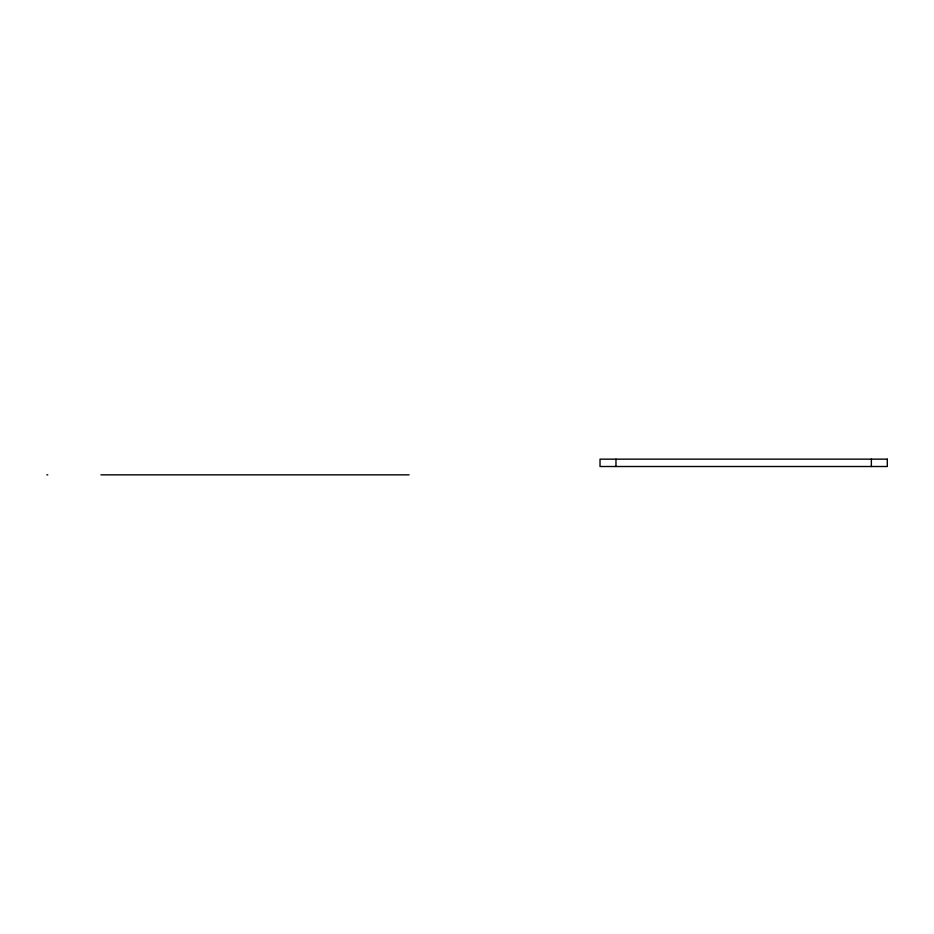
<?xml version="1.0" encoding="UTF-8"?>
<svg xmlns="http://www.w3.org/2000/svg" width="934" height="934" viewBox="0 0 934 934"><rect width="100%" height="100%" fill="white"/><g stroke="black" fill="none" stroke-linecap="round" stroke-linejoin="round"><path stroke-width="1.4" d="M46.828 474.846L47.786 474.846M100.93 474.846L409.115 474.846M871.364 459.154L871.364 466.51M615.973 459.154L615.973 466.51M887.3 459.154L600.025 459.154L600.025 466.51L887.3 466.51L887.3 459.154"/></g></svg>
